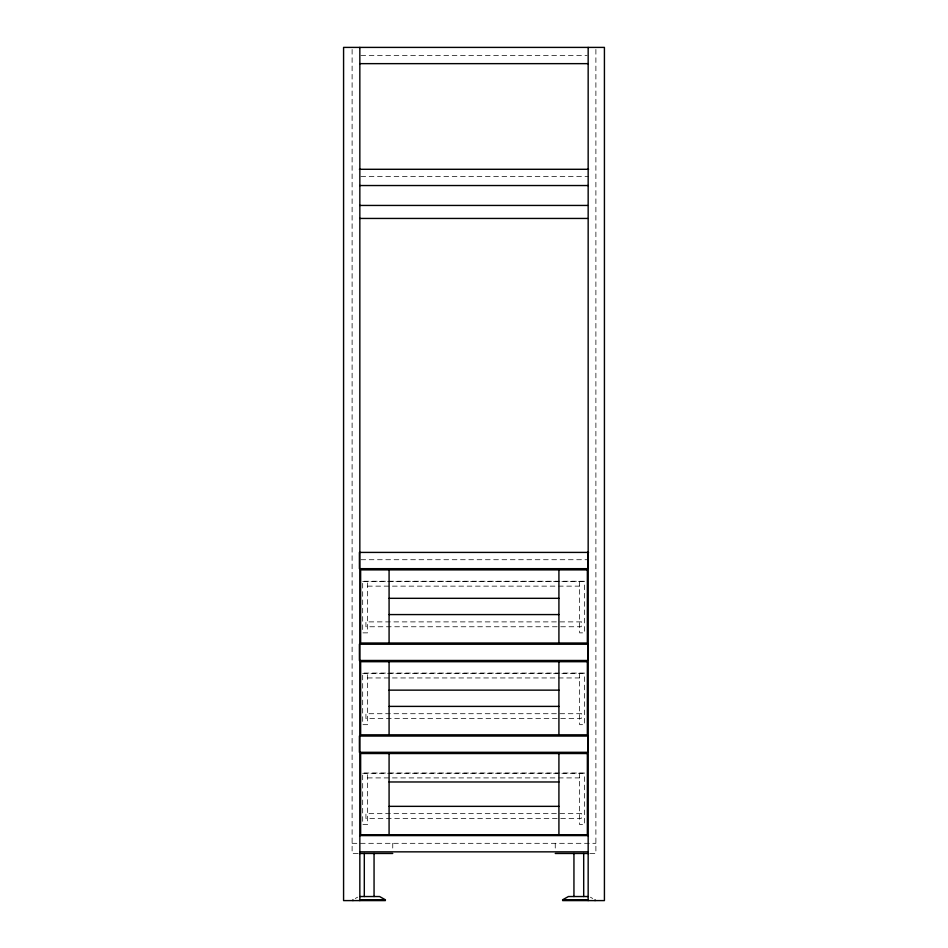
<?xml version="1.0" encoding="UTF-8"?>
<svg xmlns="http://www.w3.org/2000/svg" width="948" height="948" viewBox="0 0 948 948"><rect width="100%" height="100%" fill="white"/><g stroke="black" fill="none" stroke-linecap="round" stroke-linejoin="round"><path stroke-width="0.71" stroke-dasharray="4.74 3.56" d="M355.263 898.503L357.609 897.187M360.904 55.529L587.096 55.529M360.904 176.601L588.578 176.601M360.904 559.723L588.578 559.723M362.681 581.503L584.513 581.503M367.551 586.137L579.631 586.137M362.681 673.329L584.513 673.329M367.551 677.95L579.631 677.95M362.681 773.272L584.513 773.272M367.551 777.905L579.631 777.905M352.111 843.317L595.889 843.317M357.917 853.473L352.111 853.473L352.111 47.4M590.083 853.473L595.889 853.473L595.889 47.4M590.391 897.187L592.737 898.503M579.631 581.254L579.631 632.861L584.513 632.861L584.513 581.254L362.681 581.254L362.681 632.861L367.551 632.861L367.551 581.254M579.631 673.08L579.631 724.675L584.513 724.675L584.513 673.08L362.681 673.08L362.681 724.675L367.551 724.675L367.551 673.08M579.631 773.023L579.631 824.63L584.513 824.63L584.513 773.023L362.681 773.023L362.681 824.63L367.551 824.63L367.551 773.023M555.255 843.317L555.255 849.124M392.745 843.317L392.745 849.124M581.254 621.888L365.928 621.888L365.928 626.758L581.254 626.758L581.254 621.888M581.254 713.714L365.928 713.714L365.928 718.584L581.254 718.584L581.254 713.714M581.254 813.657L365.928 813.657L365.928 818.527L581.254 818.527L581.254 813.657"/><path stroke-width="1.42" d="M359.837 63.646L588.163 63.646M359.422 169.289L588.578 169.289M359.837 185.535L588.163 185.535M359.837 205.443L587.499 205.443M359.837 218.443L587.499 218.443M588.578 552.411L359.422 552.411L359.422 568.67L587.76 568.67L587.76 552.411M389.083 598.318L558.917 598.318M389.083 614.577L558.917 614.577M389.083 690.144L558.917 690.144M389.083 706.39L558.917 706.39M389.083 781.97L558.917 781.97M389.083 806.345L558.917 806.345M359.837 835.591L588.163 835.591M359.837 851.849L588.163 851.849M359.375 853.473L392.745 853.473M555.255 853.473L588.625 853.473M360.169 896.535L379.579 896.535L385.433 899.818L361.058 899.818M587.831 896.535L568.421 896.535L562.567 899.818L586.942 899.818M385.433 900.6L343.579 900.6L343.579 47.4L604.421 47.4L604.421 900.6L562.567 900.6M595.071 899.818L595.071 900.6M588.163 47.4L588.163 900.6M583.695 853.473L583.695 896.535M573.943 853.473L573.943 896.535M558.917 569.878L558.917 643.017M558.917 661.704L558.917 734.83M558.917 753.53L558.917 834.785M389.083 569.878L389.083 643.017M389.083 661.704L389.083 734.83M389.083 753.53L389.083 834.785M374.057 853.473L374.057 896.535M364.305 853.473L364.305 896.535M359.837 47.4L359.837 900.6M352.929 899.818L352.929 900.6M587.357 569.878L360.643 569.878L360.643 643.017L587.357 643.017L587.357 569.878M587.76 644.237L359.422 644.237L359.422 660.483L587.76 660.483L587.76 644.237M587.357 661.704L360.643 661.704L360.643 734.83L587.357 734.83L587.357 661.704M587.76 736.051L359.422 736.051L359.422 752.309L587.76 752.309L587.76 736.051M587.357 753.53L360.643 753.53L360.643 834.785L587.357 834.785L587.357 753.53"/></g></svg>
